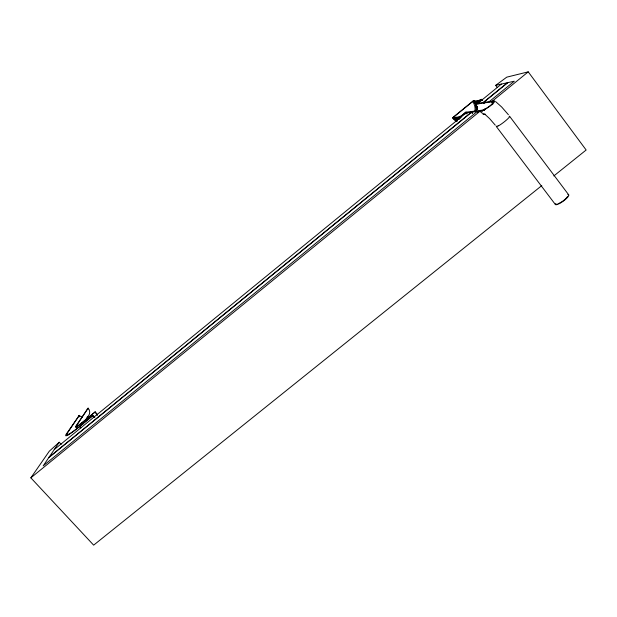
<?xml version="1.0" encoding="UTF-8"?>
<svg xmlns="http://www.w3.org/2000/svg" width="617" height="617" viewBox="0 0 617 617"><rect width="100%" height="100%" fill="white"/><g stroke="black" fill="none" stroke-linecap="round" stroke-linejoin="round"><path stroke-width="0.93" d="M477.219 109.502L477.249 109.047M475.422 104.643L475.73 105.607M475.946 106.672L476.077 107.705M477.118 106.463L477.249 107.512M476.123 108.8L476.077 109.849M475.792 111.361L475.946 110.929M457.259 119.397L456.626 120.431L457.567 120.354M67.754 435.293A6.88 6.479 16.2 0 1 66.304 434.083A24.51 2.414 -41.2 0 0 79.562 426.609L92.928 415.526A5.777 1.882 49.8 0 0 94.825 417.308M76.77 428.198A5.73 5.399 16.2 0 0 75.675 426.416A11.669 1.149 -41.2 0 0 82.022 422.807L95.211 411.863A6.934 2.252 49.8 0 1 97.525 414.971M85.501 420.015L87.568 416.791M77.272 426.702A6.88 6.479 16.2 0 0 76.523 425.722L88.108 408.146A6.455 6.108 16.7 0 1 87.12 417.131M75.675 426.416L88.108 408.146M68.857 434.669A5.73 5.399 16.2 0 1 67.16 433.389L79.3 415.364A5.383 5.09 16.7 0 0 82.439 417.1M66.304 434.083L79.3 415.364M61.183 444.356L59.24 442.25L43.175 465.874L477.149 111.53A8.044 7.697 -66.1 0 0 478.113 112.572M541.788 185.601L93.653 545.15L30.85 477.843L49.306 451.189L59.24 442.25M455.662 118.055L454.868 118.973L459.974 118.495M456.534 118.842L455.739 119.76L459.488 119.197M474.928 101.011L473.332 100.795L452.546 117.801A13.559 13.011 -67.3 0 0 456.804 121.372M457.035 121.348A13.574 13.026 -67.3 0 1 452.77 117.778L473.586 100.756A13.574 13.026 -67.3 0 1 475.692 104.913M452.77 117.778L454.559 116.929L454.96 117.338M474.882 111.207A12.355 11.862 -67.3 0 0 472.653 101.52L474.542 100.586M453.626 117.693L454.027 118.109L455.045 117.377L460.159 116.86M473.601 101.358L473.987 101.774L475.013 101.049L480.682 100.085M76.523 425.722A10.504 1.033 -41.2 0 0 82.246 422.468L95.211 411.863M497.402 87.645L495.682 85.354L506.758 77.156L528.229 71.85L586.15 150.008L553.819 175.953M67.16 433.389A23.346 2.298 -41.2 0 0 79.794 426.262L92.928 415.526M459.195 117.554L458.94 117.161L459.896 116.382L460.822 116.281A12.841 12.309 -66.8 0 0 461.377 116.96M482.463 100.378A14.122 13.535 -66.8 0 0 481.761 99.345L480.466 99.568L479.502 100.355L479.733 100.772M458.94 117.161L459.858 117.076L465.82 112.194L482.016 110.212L484.985 109.17A10.389 1.18 -37.9 0 0 486.319 108.407M475.869 111.307A6.309 6.047 -66.8 0 0 475.499 104.288L481.484 99.391A14.098 13.512 -66.8 0 1 482.193 100.424M459.195 117.646L466.074 112.163A6.317 6.054 -66.8 0 0 466.83 112.98M481.761 99.345L475.761 104.242A6.317 6.054 -66.8 0 1 476.131 111.268M54.281 449.546L466.251 112.818A7.62 7.304 -66.7 0 0 467.162 113.806M501.42 84.074L477.944 103.263A7.62 7.304 -66.7 0 1 478.322 103.81M49.075 457.197L471.357 112.217A7.82 7.489 -66.4 0 0 472.29 113.227M507.452 82.724L483.35 102.414A7.82 7.489 -66.4 0 1 484.083 103.594M48.797 457.598L471.627 112.186A7.828 7.497 -66.4 0 0 472.56 113.196M507.768 82.655L483.635 102.368A7.828 7.497 -66.4 0 1 484.021 102.931M30.85 477.843L480.034 111.191L483.921 110.096L489.358 106.587A5.931 0.679 -37.9 0 0 492.111 104.342L494.371 102.036L494.68 100.856L475.105 103.656L477.905 102.784M528.229 71.85L492.551 100.964A8.16 7.797 -66 0 1 493.315 102.198M486.327 108.399L489.119 106.479A4.674 0.532 -37.9 0 0 491.186 104.805L493.284 102.677A10.551 1.203 -38 0 0 493.569 102.167L492.474 101.674L475.499 104.288M476.016 104.319L475.452 104.52L476.147 104.412M476.648 105.368L475.807 105.669L476.501 105.561M495.682 85.354L514.3 81.197L489.505 101.443A8.044 7.697 -66.1 0 1 489.898 102.021M474.08 101.813L479.717 100.872M475.962 101.944L474.566 102.599L479.139 101.851M477.357 101.72L478.422 101.543M476.879 106.433L476 106.579L477.041 106.433M477.234 108.577L476.185 108.715L477.219 108.731M476.478 109.888L476.648 109.934M454.575 116.952L453.696 117.022A12.355 11.862 -67.3 0 0 456.125 119.382M460.02 117.053L460.097 117.045A14.122 13.535 -66.8 0 0 460.714 117.793M454.112 118.148L459.48 117.685M476.008 110.867L476.656 110.991M455.616 119.713L454.891 119.073M485.109 114.461L489.528 118.533L495.304 125.205M495.536 101.504L501.675 107.003L508.408 114.731M476.069 103.008L475.599 102.137M475.021 103.602L474.55 102.707M459.896 116.382L460.151 116.767M496.338 126.547L555.408 204.559M509.611 116.297L568.704 194.833M480.466 99.568L480.705 99.985M79.354 416.814A6.455 6.108 16.7 0 1 78.498 416.02M80.904 427.943A6.926 2.375 49.8 0 1 79.562 426.609M82.246 422.468A6.926 2.375 49.8 0 1 82.655 422.93M94.046 417.2A6.934 2.252 49.8 0 1 92.712 415.858M87.305 408.809A5.383 5.09 16.7 0 1 87.892 409.572M80.148 426.64A5.769 1.974 49.8 0 1 79.794 426.262M82.022 422.815A5.769 1.974 49.8 0 1 83.04 424.041M95.003 412.195A5.777 1.882 49.8 0 1 97.193 415.241M485.224 114.13A8.16 7.797 -66 0 1 480.034 111.191L465.11 112.95A7.574 7.265 -66.8 0 0 466.012 113.937M476.733 103.455A7.574 7.265 -66.8 0 1 477.103 103.995M509.141 116.274A8.383 1.126 -37.6 0 1 503.696 122.297A8.383 1.126 -37.6 0 1 496.415 126.076M491.51 101.82A6.802 6.502 -66 0 1 492.744 104.705M482.363 111.608A6.802 6.502 -66 0 1 481.075 110.335M498.289 125.567A6.988 0.941 -37.6 0 1 498.027 125.667M567.802 194.656A8.237 1.882 -35.9 0 1 563.205 201.204A8.237 1.882 -35.9 0 1 555.462 203.625M567.578 196.414A6.864 1.573 -35.9 0 1 558.732 203.479M557.236 203.918A6.864 1.573 -35.9 0 1 556.781 203.911M484.677 108.908A7.82 7.489 -66.4 0 1 484.16 110.412M484.738 109.641A7.828 7.497 -66.4 0 1 484.445 110.381M484.653 114.299A8.044 7.697 -66.1 0 1 483.072 114.469M460.467 117.816A14.098 13.512 -66.8 0 1 459.858 117.076M466.575 113.011A6.309 6.047 -66.8 0 1 465.82 112.194M473.332 100.795A13.559 13.011 -67.3 0 1 473.802 101.45M480.512 100.185A12.841 12.309 -66.8 0 1 480.952 100.802M477.249 107.597L476.154 107.774L477.196 107.636"/></g></svg>
